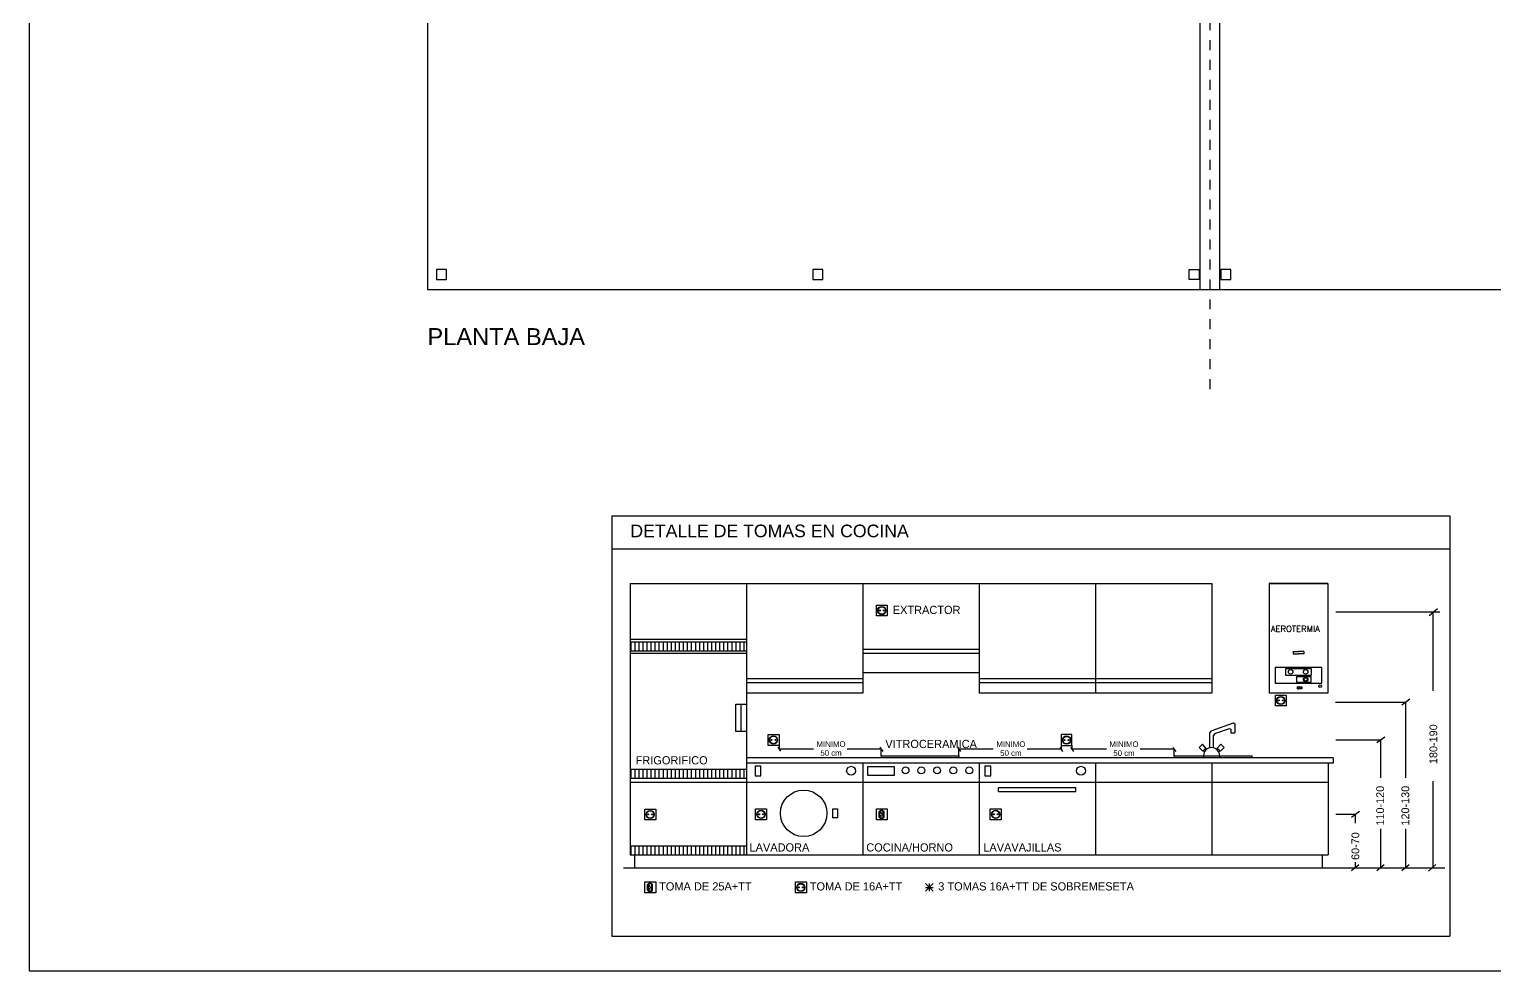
# Model space of a CAD drawing. Header units: millimetres. Extents: x 441156 to 441876, y 4514765 to 4515211.
# Drawn here: x 441397.92 to 441412.62, y 4515133.81 to 4515143.25 of the extents above; entities that cross this region are included whole.
import ezdxf
from ezdxf.enums import TextEntityAlignment as Align

# ---------------------------------------------------------------- set-up
doc = ezdxf.new("R2010")
doc.units = ezdxf.units.MM
doc.linetypes.add('RAYITAS', pattern=[0.375, 0.25, -0.125])
doc.layers.add('01_cartela', color=6, linetype='Continuous', plot=False)
for name, color, linetype in [('01_mono BAJA', 2, 'Continuous'), ('01_proyección', 4, 'RAYITAS'), ('01_textos', 7, 'Continuous'), ('CALEFAC_NOTAS', 7, 'Continuous'), ('CIRCUITOS SUELO RADIANTE', 1, 'Continuous'), ('INGIN ELECTRICIDAD TEXTO', 7, 'Continuous')]:
    doc.layers.add(name, color=color, linetype=linetype)
doc.styles.add('Estilo1', font='swissel.ttf')
doc.styles.add('ROMAND', font='romand', dxfattribs={"width": 0.9})
doc.styles.get("Standard").update_dxf_attribs({"font": 'arial.ttf'})
doc.styles.add('TEXTOINS_100_Century', font='', dxfattribs={"height": 0.13})
doc.styles.get('TEXTOINS_100_Century').set_extended_font_data('Century Gothic')

# ---------------------------------------------------------------- blocks, each defined once
blk = doc.blocks.new('A$C6A825EFA')
at = {"layer": '01_mono BAJA', "color": 254}
for p, q in [((0, 3), (0, 0, 0)), ((7.75, 0, 0), (7.75, 3, 0)), ((7.95, 0, 0), (7.95, 3, 0)), ((0, 0, 0), (15.7, 0, 0))]:
    blk.add_line(p, q, dxfattribs=at)
at = {"layer": '01_mono BAJA', "color": 254, "elevation": 0}
for points in [[(0.19, 0.2), (0.09, 0.2), (0.09, 0.1), (0.19, 0.1)], [(7.64, 0.2), (7.74, 0.2), (7.74, 0.1), (7.64, 0.1)], [(8.06, 0.2), (7.96, 0.2), (7.96, 0.1), (8.06, 0.1)]]:
    blk.add_lwpolyline(points, close=True, dxfattribs=at)
at = {"layer": '01_mono BAJA', "color": 254}
blk.add_lwpolyline([(3.965, 0.2), (3.865, 0.2), (3.865, 0.1), (3.965, 0.1)], close=True, dxfattribs=at)

msp = doc.modelspace()

# ---------------------------------------------------------------- linework, layer by layer
at = {"layer": '01_cartela', "color": 3}
msp.add_lwpolyline([(441397.9221873, 4515155.34750872), (441397.9221873, 4515133.8124847), (441428.56017536, 4515133.8124847), (441428.56017536, 4515155.34750872)], close=True, dxfattribs=at)
at = {"layer": '01_proyección', "color": 10, "ltscale": 0.25}
msp.add_line((441409.76524017, 4515139.64417573, -0.00000136), (441409.76524017, 4515154.74417573, -0.00000085), dxfattribs=at)
at = {"layer": 'CALEFAC_NOTAS', "color": 7}
msp.add_line((441403.76444544, 4515138.37319142), (441412.16907077, 4515138.37319142), dxfattribs=at)
at = {"layer": 'CIRCUITOS SUELO RADIANTE', "color": 7}
for p, q in [((441403.76444544, 4515138.37319142), (441403.76444544, 4515134.15861768)), ((441412.16907077, 4515138.37319142), (441412.16907077, 4515134.15861768)), ((441403.76444544, 4515138.04109142), (441412.16907077, 4515138.04109142)), ((441403.76444544, 4515134.15861768), (441412.16907077, 4515134.15861768))]:
    msp.add_line(p, q, dxfattribs=at)
at = {"layer": 'INGIN ELECTRICIDAD TEXTO', "color": 4, "linetype": 'Continuous'}
for p, q in [((441403.94973263, 4515137.69627182), (441403.94973263, 4515134.97447917)), ((441403.94973263, 4515137.69627182), (441409.78214544, 4515137.69627182)), ((441405.11621519, 4515137.69627182), (441405.11621519, 4515134.97447917)), ((441405.11621519, 4515137.69627182), (441405.11621519, 4515134.97447917)), ((441406.28269776, 4515137.69627182), (441406.28269776, 4515136.59459384)), ((441407.44918032, 4515137.69627182), (441407.44918032, 4515136.59459384)), ((441408.61566288, 4515137.69627182), (441408.61566288, 4515136.59459384)), ((441409.78214544, 4515137.69627182), (441409.78214544, 4515136.59459384)), ((441410.35867678, 4515137.69627182), (441410.35867678, 4515136.59459384)), ((441410.35867678, 4515137.69627182), (441410.94534892, 4515137.69627182)), ((441410.94534892, 4515137.69627182), (441410.35867678, 4515137.69627182)), ((441410.94534892, 4515137.69627182), (441410.94534892, 4515136.59459384)), ((441406.41850884, 4515137.36926086), (441406.41850884, 4515137.47904513)), ((441406.41850884, 4515137.47904513), (441406.52836722, 4515137.47904513)), ((441406.52836722, 4515137.47904513), (441406.52836722, 4515137.36926086)), ((441406.52836722, 4515137.47904513), (441406.52836722, 4515137.36926086)), ((441411.96490918, 4515137.37240562), (441412.04546727, 4515137.44559084)), ((441406.52836722, 4515137.36926086), (441406.41850884, 4515137.36926086)), ((441411.02856189, 4515137.41083032), (441412.07020092, 4515137.41083032)), ((441411.99848123, 4515137.41083032), (441411.99848123, 4515136.61830373)), ((441403.95800256, 4515137.01726011), (441403.95800256, 4515137.10798654)), ((441403.99850542, 4515137.01726011), (441403.99850542, 4515137.10798654)), ((441404.03900829, 4515137.01726011), (441404.03900829, 4515137.10798654)), ((441404.07951116, 4515137.01726011), (441404.07951116, 4515137.10798654)), ((441404.12001402, 4515137.01726011), (441404.12001402, 4515137.10798654)), ((441404.16051689, 4515137.01726011), (441404.16051689, 4515137.10798654)), ((441404.20101976, 4515137.01726011), (441404.20101976, 4515137.10798654)), ((441404.24152262, 4515137.01726011), (441404.24152262, 4515137.10798654)), ((441404.28202549, 4515137.01726011), (441404.28202549, 4515137.10798654)), ((441404.32252836, 4515137.01726011), (441404.32252836, 4515137.10798654)), ((441404.36303122, 4515137.01726011), (441404.36303122, 4515137.10798654)), ((441404.40353409, 4515137.01726011), (441404.40353409, 4515137.10798654)), ((441404.44403696, 4515137.01726011), (441404.44403696, 4515137.10798654)), ((441404.48453982, 4515137.01726011), (441404.48453982, 4515137.10798654)), ((441404.52504269, 4515137.01726011), (441404.52504269, 4515137.10798654)), ((441404.56554556, 4515137.01726011), (441404.56554556, 4515137.10798654)), ((441404.60604842, 4515137.01726011), (441404.60604842, 4515137.10798654)), ((441404.64655129, 4515137.01726011), (441404.64655129, 4515137.10798654)), ((441404.68705416, 4515137.01726011), (441404.68705416, 4515137.10798654)), ((441404.72755702, 4515137.01726011), (441404.72755702, 4515137.10798654)), ((441404.76805989, 4515137.01726011), (441404.76805989, 4515137.10798654)), ((441404.80856276, 4515137.01726011), (441404.80856276, 4515137.10798654)), ((441404.84906562, 4515137.01726011), (441404.84906562, 4515137.10798654)), ((441404.88956849, 4515137.01726011), (441404.88956849, 4515137.10798654)), ((441404.93007136, 4515137.01726011), (441404.93007136, 4515137.10798654)), ((441404.97057422, 4515137.01726011), (441404.97057422, 4515137.10798654)), ((441405.01107709, 4515137.01726011), (441405.01107709, 4515137.10798654)), ((441405.05157996, 4515137.01726011), (441405.05157996, 4515137.10798654)), ((441405.09208283, 4515137.01726011), (441405.09208283, 4515137.10798654)), ((441406.28269776, 4515137.03519645), (441407.44918032, 4515137.03519645)), ((441410.59908937, 4515137.01308139), (441410.65201285, 4515137.01308139)), ((441410.59908937, 4515137.01308139), (441410.59908937, 4515136.99035114)), ((441410.70493634, 4515137.01308139), (441410.65201285, 4515137.01308139)), ((441410.70493634, 4515137.01308139), (441410.70493634, 4515136.99035114)), ((441406.28269776, 4515136.9963137), (441407.44918032, 4515136.9963137)), ((441410.88625187, 4515136.85396988), (441410.41712493, 4515136.85396988)), ((441410.41712493, 4515136.85396988), (441410.41712493, 4515136.69485838)), ((441410.59908937, 4515136.99035114), (441410.65201285, 4515136.99035114)), ((441410.70493634, 4515136.99035114), (441410.65201285, 4515136.99035114)), ((441410.88625187, 4515136.69485838), (441410.88625187, 4515136.85396988)), ((441406.28269776, 4515136.80189994), (441407.44918032, 4515136.80189994)), ((441407.44918032, 4515136.74220908), (441409.78214544, 4515136.74220908)), ((441410.52516629, 4515136.77157282), (441410.52516629, 4515136.84260472)), ((441410.52516629, 4515136.84260472), (441410.78105371, 4515136.84260472)), ((441410.78105371, 4515136.77157282), (441410.52516629, 4515136.77157282)), ((441410.63320766, 4515136.76020773), (441410.63320766, 4515136.70622347)), ((441410.78105371, 4515136.76020773), (441410.63320766, 4515136.76020773)), ((441410.63320766, 4515136.70622347), (441410.78105371, 4515136.70622347)), ((441410.78105371, 4515136.84260472), (441410.78105371, 4515136.77157282)), ((441410.78105371, 4515136.70622347), (441410.78105371, 4515136.76020773)), ((441406.28269776, 4515136.59459384), (441405.11621519, 4515136.59459384)), ((441407.44918032, 4515136.70332632), (441409.78214544, 4515136.70332632)), ((441409.78214544, 4515136.59459384), (441407.44918032, 4515136.59459384)), ((441410.94534892, 4515136.59459384), (441410.35867678, 4515136.59459384)), ((441410.41712493, 4515136.69485838), (441410.88625187, 4515136.69485838)), ((441410.42075525, 4515136.46686773), (441410.42075525, 4515136.576652)), ((441410.42075525, 4515136.576652), (441410.53061363, 4515136.576652)), ((441410.53061363, 4515136.576652), (441410.53061363, 4515136.46686773)), ((441410.53061363, 4515136.576652), (441410.53061363, 4515136.46686773)), ((441410.64279479, 4515136.63708288), (441410.64279479, 4515136.65796421)), ((441410.64279479, 4515136.65796421), (441410.68458552, 4515136.65796421)), ((441410.68458552, 4515136.63708288), (441410.64279479, 4515136.63708288)), ((441410.64332421, 4515136.65733897), (441410.64332421, 4515136.63770845)), ((441410.65324247, 4515136.65733897), (441410.64332421, 4515136.65733897)), ((441410.64332421, 4515136.63770845), (441410.65324247, 4515136.63770845)), ((441410.65324247, 4515136.65733897), (441410.6840561, 4515136.65733897)), ((441410.6840561, 4515136.63770845), (441410.65324247, 4515136.63770845)), ((441410.66270581, 4515136.65733897), (441410.66270581, 4515136.63770845)), ((441410.67779709, 4515136.65733897), (441410.67779709, 4515136.63770845)), ((441410.6840561, 4515136.65733897), (441410.6840561, 4515136.63770845)), ((441410.68458552, 4515136.65796421), (441410.68458552, 4515136.63708288)), ((441405.00842938, 4515136.48416368), (441405.11621519, 4515136.48416368)), ((441410.53061363, 4515136.46686773), (441410.42075525, 4515136.46686773)), ((441411.0248796, 4515136.50588482), (441411.72721498, 4515136.50588482)), ((441411.68990067, 4515136.47876543), (441411.77045872, 4515136.53731362)), ((441411.72721498, 4515136.50630837), (441411.72721498, 4515135.74769358)), ((441409.77687645, 4515136.21820178), (441410.00064441, 4515136.29697596)), ((441410.00064441, 4515136.29697596), (441410.0128699, 4515136.28831885)), ((441410.0128699, 4515136.28831885), (441410.0128699, 4515136.19790084)), ((441405.3323545, 4515136.07094899), (441405.3323545, 4515136.18073326)), ((441405.3323545, 4515136.18073326), (441405.44221288, 4515136.18073326)), ((441405.44221288, 4515136.18073326), (441405.44221288, 4515136.07094899)), ((441405.44221288, 4515136.18073326), (441405.44221288, 4515136.07094899)), ((441408.38068385, 4515136.17933922), (441408.27082547, 4515136.17933922)), ((441408.27082547, 4515136.17933922), (441408.27082547, 4515136.06955495)), ((441408.27082547, 4515136.17933922), (441408.27082547, 4515136.06955495)), ((441408.38068385, 4515136.06955495), (441408.38068385, 4515136.17933922)), ((441409.77687645, 4515136.21820178), (441409.76465096, 4515136.20093706)), ((441409.76465096, 4515136.04757284), (441409.76465096, 4515136.20093706)), ((441409.81223597, 4515136.18942783), (441409.80001048, 4515136.17216311)), ((441409.80001048, 4515136.04672842), (441409.80001048, 4515136.17216311)), ((441409.81223597, 4515136.18942783), (441409.96176166, 4515136.24206612)), ((441409.96176166, 4515136.24206612), (441409.97398715, 4515136.23340901)), ((441409.97398715, 4515136.23340901), (441409.97398715, 4515136.19790084)), ((441409.97398715, 4515136.19790084), (441410.0128699, 4515136.19790084)), ((441411.02856189, 4515136.12652559), (441411.47445886, 4515136.12652559)), ((441411.43714455, 4515136.09898266), (441411.5177026, 4515136.15753084)), ((441411.47445886, 4515136.12652559), (441411.47445886, 4515135.74769358)), ((441405.44221288, 4515136.07094899), (441405.3323545, 4515136.07094899)), ((441405.42865318, 4515136.0527734), (441405.45792728, 4515136.01249437)), ((441405.78691285, 4515136.03411624), (441405.44221288, 4515136.03411624)), ((441406.46744035, 4515136.03341922), (441406.12712791, 4515136.03341922)), ((441406.4534571, 4515136.05207638), (441406.4827312, 4515136.01179735)), ((441407.23246185, 4515136.05207638), (441407.26173595, 4515136.01179735)), ((441407.59072152, 4515136.03341922), (441407.24602155, 4515136.03341922)), ((441408.27124902, 4515136.0327222), (441407.93093658, 4515136.0327222)), ((441408.25726577, 4515136.05137936), (441408.28653987, 4515136.01110033)), ((441408.27082547, 4515136.06955495), (441408.38068385, 4515136.06955495)), ((441408.36712415, 4515136.05137936), (441408.39639825, 4515136.01110033)), ((441408.72538382, 4515136.0327222), (441408.38068385, 4515136.0327222)), ((441409.40591132, 4515136.03202518), (441409.06559888, 4515136.03202518)), ((441409.39192807, 4515136.05068234), (441409.42120217, 4515136.01040331)), ((441409.68885864, 4515136.08263472), (441409.65543743, 4515136.05005064)), ((441409.65543743, 4515136.05005064), (441409.69240496, 4515136.01368661)), ((441409.72478067, 4515136.04525138), (441409.68885864, 4515136.08263472)), ((441409.72478067, 4515136.04525138), (441409.69240496, 4515136.01368661)), ((441409.70926869, 4515136.00547163), (441409.6969445, 4515136.01811244)), ((441409.73105642, 4515136.03203407), (441409.7213916, 4515136.04194719)), ((441409.83044896, 4515136.03158663), (441409.84055001, 4515136.04194719)), ((441409.83716093, 4515136.04525138), (441409.87308297, 4515136.08263472)), ((441409.83716093, 4515136.04525138), (441409.86953665, 4515136.01368661)), ((441409.85201347, 4515136.00479524), (441409.8649971, 4515136.01811244)), ((441409.90650418, 4515136.05005064), (441409.86953665, 4515136.01368661)), ((441409.87308297, 4515136.08263472), (441409.90650418, 4515136.05005064)), ((441406.28269776, 4515135.8947043), (441406.28269776, 4515134.97447917)), ((441406.4670168, 4515135.96587319), (441406.4670168, 4515135.94654797)), ((441406.4670168, 4515135.96587319), (441407.24602155, 4515135.96587319)), ((441407.24602155, 4515135.96587319), (441407.24602155, 4515135.94654797)), ((441407.44918032, 4515135.8947043), (441407.44918032, 4515134.97447917)), ((441408.61566288, 4515135.8947043), (441408.61566288, 4515134.97447917)), ((441409.40548777, 4515135.96587319), (441409.40548777, 4515135.94654797)), ((441409.40548777, 4515135.96587319), (441410.18449252, 4515135.96587319)), ((441409.70060083, 4515135.96928492), (441409.70060083, 4515135.94654797)), ((441409.78214544, 4515135.8947043), (441409.78214544, 4515134.97447917)), ((441409.86034159, 4515135.96928492), (441409.86034159, 4515135.94654797)), ((441410.18449252, 4515135.96587319), (441410.18449252, 4515135.94654797)), ((441410.94862801, 4515135.8947043), (441410.94862801, 4515134.97447917)), ((441410.99983594, 4515135.94654797), (441410.99983594, 4515135.8947043)), ((441410.94862801, 4515135.70029054), (441403.94973263, 4515135.70029054)), ((441412.00152647, 4515135.71222398), (441412.00152647, 4515134.84486999)), ((441404.0953778, 4515135.43363244), (441404.20523618, 4515135.43363244)), ((441404.0953778, 4515135.32384817), (441404.0953778, 4515135.43363244)), ((441404.20523618, 4515135.43363244), (441404.20523618, 4515135.32384817)), ((441404.20523618, 4515135.43363244), (441404.20523618, 4515135.32384817)), ((441405.20737616, 4515135.32537721), (441405.20737616, 4515135.43516148)), ((441405.20737616, 4515135.43516148), (441405.31723454, 4515135.43516148)), ((441405.31723454, 4515135.43516148), (441405.31723454, 4515135.32537721)), ((441405.31723454, 4515135.43516148), (441405.31723454, 4515135.32537721)), ((441406.41850884, 4515135.43518415), (441406.52836722, 4515135.43518415)), ((441406.41850884, 4515135.32539988), (441406.41850884, 4515135.43518415)), ((441406.52836722, 4515135.43518415), (441406.52836722, 4515135.32539988)), ((441406.52836722, 4515135.43518415), (441406.52836722, 4515135.32539988)), ((441407.56121221, 4515135.32539988), (441407.56121221, 4515135.43518415)), ((441407.56121221, 4515135.43518415), (441407.67107058, 4515135.43518415)), ((441407.67107058, 4515135.43518415), (441407.67107058, 4515135.32539988)), ((441407.67107058, 4515135.43518415), (441407.67107058, 4515135.32539988)), ((441411.18369142, 4515135.35258349), (441411.26424948, 4515135.41113168)), ((441404.20523618, 4515135.32384817), (441404.0953778, 4515135.32384817)), ((441405.31723454, 4515135.32537721), (441405.20737616, 4515135.32537721)), ((441406.52836722, 4515135.32539988), (441406.41850884, 4515135.32539988)), ((441407.67107058, 4515135.32539988), (441407.56121221, 4515135.32539988)), ((441411.22100573, 4515135.37970288), (441411.02856189, 4515135.37970288)), ((441411.22100573, 4515135.37970288), (441411.22100573, 4515135.2908856)), ((441411.47376184, 4515135.23539698), (441411.47376184, 4515134.84486999)), ((441411.72651796, 4515135.23539698), (441411.72651796, 4515134.84486999)), ((441403.94973263, 4515134.97447917), (441410.94862801, 4515134.97447917)), ((441403.99169393, 4515134.97447917), (441403.99169393, 4515134.84486999)), ((441410.8908619, 4515134.97447917), (441410.8908619, 4515134.84486999)), ((441403.88153377, 4515134.84486999), (441411.10298571, 4515134.84486999)), ((441411.10298571, 4515134.84486999), (441412.02346738, 4515134.84486999)), ((441411.18438843, 4515134.81824118), (441411.25762304, 4515134.87678937)), ((441411.22100573, 4515134.90095604), (441411.22100573, 4515134.84486999)), ((441411.43714455, 4515134.81824118), (441411.51037916, 4515134.87678937)), ((441411.68990067, 4515134.81824118), (441411.76313528, 4515134.87678937)), ((441411.95174769, 4515134.84486999), (441412.11937875, 4515134.84486999)), ((441411.9575857, 4515134.81092267), (441412.03082032, 4515134.87678937)), ((441404.0953778, 4515134.70218361), (441404.20523618, 4515134.70218361)), ((441404.0953778, 4515134.59239934), (441404.0953778, 4515134.70218361)), ((441404.20523618, 4515134.70218361), (441404.20523618, 4515134.59239934)), ((441404.20523618, 4515134.70218361), (441404.20523618, 4515134.59239934)), ((441405.60670414, 4515134.59239934), (441405.60670414, 4515134.70218361)), ((441405.60670414, 4515134.70218361), (441405.71656252, 4515134.70218361)), ((441405.71656252, 4515134.70218361), (441405.71656252, 4515134.59239934)), ((441405.71656252, 4515134.70218361), (441405.71656252, 4515134.59239934)), ((441404.20523618, 4515134.59239934), (441404.0953778, 4515134.59239934)), ((441405.71656252, 4515134.59239934), (441405.60670414, 4515134.59239934))]:
    msp.add_line(p, q, dxfattribs=at)
at = {"layer": 'INGIN ELECTRICIDAD TEXTO', "color": 4}
for p, q in [((441405.11621519, 4515137.13390837), (441403.94973263, 4515137.13390837)), ((441405.11621519, 4515137.10798654), (441403.94973263, 4515137.10798654)), ((441405.11621519, 4515137.01726011), (441403.94973263, 4515137.01726011)), ((441405.11621519, 4515136.99133828), (441403.94973263, 4515136.99133828)), ((441405.11621519, 4515136.74220908), (441406.28269776, 4515136.74220908)), ((441405.11621519, 4515136.70332632), (441406.28269776, 4515136.70332632)), ((441405.00842938, 4515136.21196099), (441405.00842938, 4515136.48416368)), ((441405.05860584, 4515136.48416368), (441405.05860584, 4515136.21196099)), ((441405.11621519, 4515136.21196099), (441405.00842938, 4515136.21196099)), ((441405.44221288, 4515136.07094899), (441405.44221288, 4515136.03411624)), ((441406.4670168, 4515135.96587319), (441406.4670168, 4515136.03341922)), ((441407.24602155, 4515135.96587319), (441407.24602155, 4515136.03341922)), ((441408.27082547, 4515136.06955495), (441408.27082547, 4515136.0327222)), ((441408.38068385, 4515136.06955495), (441408.38068385, 4515136.0327222)), ((441409.40548777, 4515135.96447915), (441409.40548777, 4515136.03202518)), ((441405.11621519, 4515135.82989972), (441403.94973263, 4515135.82989972)), ((441403.95800256, 4515135.73917329), (441403.95800256, 4515135.82989972)), ((441403.99850542, 4515135.73917329), (441403.99850542, 4515135.82989972)), ((441404.03900829, 4515135.73917329), (441404.03900829, 4515135.82989972)), ((441404.07951116, 4515135.73917329), (441404.07951116, 4515135.82989972)), ((441404.12001402, 4515135.73917329), (441404.12001402, 4515135.82989972)), ((441404.16051689, 4515135.73917329), (441404.16051689, 4515135.82989972)), ((441404.20101976, 4515135.73917329), (441404.20101976, 4515135.82989972)), ((441404.24152262, 4515135.73917329), (441404.24152262, 4515135.82989972)), ((441404.28202549, 4515135.73917329), (441404.28202549, 4515135.82989972)), ((441404.32252836, 4515135.73917329), (441404.32252836, 4515135.82989972)), ((441404.36303122, 4515135.73917329), (441404.36303122, 4515135.82989972)), ((441404.40353409, 4515135.73917329), (441404.40353409, 4515135.82989972)), ((441404.44403696, 4515135.73917329), (441404.44403696, 4515135.82989972)), ((441404.48453982, 4515135.73917329), (441404.48453982, 4515135.82989972)), ((441404.52504269, 4515135.73917329), (441404.52504269, 4515135.82989972)), ((441404.56554556, 4515135.73917329), (441404.56554556, 4515135.82989972)), ((441404.60604842, 4515135.73917329), (441404.60604842, 4515135.82989972)), ((441404.64655129, 4515135.73917329), (441404.64655129, 4515135.82989972)), ((441404.68705416, 4515135.73917329), (441404.68705416, 4515135.82989972)), ((441404.72755702, 4515135.73917329), (441404.72755702, 4515135.82989972)), ((441404.76805989, 4515135.73917329), (441404.76805989, 4515135.82989972)), ((441404.80856276, 4515135.73917329), (441404.80856276, 4515135.82989972)), ((441404.84906562, 4515135.73917329), (441404.84906562, 4515135.82989972)), ((441404.88956849, 4515135.73917329), (441404.88956849, 4515135.82989972)), ((441404.93007136, 4515135.73917329), (441404.93007136, 4515135.82989972)), ((441404.97057422, 4515135.73917329), (441404.97057422, 4515135.82989972)), ((441405.01107709, 4515135.73917329), (441405.01107709, 4515135.82989972)), ((441405.05157996, 4515135.73917329), (441405.05157996, 4515135.82989972)), ((441405.09208283, 4515135.73917329), (441405.09208283, 4515135.82989972)), ((441410.99983594, 4515135.94654797), (441405.11621519, 4515135.94654797)), ((441410.99983594, 4515135.8947043), (441405.11621519, 4515135.8947043)), ((441405.20130766, 4515135.86158334), (441405.20130766, 4515135.76524638)), ((441405.25983746, 4515135.86158334), (441405.20130766, 4515135.86158334)), ((441405.25983746, 4515135.76524638), (441405.25983746, 4515135.86158334)), ((441406.33234753, 4515135.76942022), (441406.33234753, 4515135.85887596)), ((441406.33234753, 4515135.85887596), (441406.59745295, 4515135.85887596)), ((441406.59745295, 4515135.85887596), (441406.59745295, 4515135.76942022)), ((441407.50759237, 4515135.86158334), (441407.50759237, 4515135.76524638)), ((441407.56612218, 4515135.86158334), (441407.50759237, 4515135.86158334)), ((441407.56612218, 4515135.76524638), (441407.56612218, 4515135.86158334)), ((441405.11621519, 4515135.73917329), (441403.94973263, 4515135.73917329)), ((441405.20130766, 4515135.76524638), (441405.25983746, 4515135.76524638)), ((441406.59745295, 4515135.76942022), (441406.33234753, 4515135.76942022)), ((441407.50759237, 4515135.76524638), (441407.56612218, 4515135.76524638)), ((441407.6419539, 4515135.64899906), (441408.41960894, 4515135.64899906)), ((441407.6419539, 4515135.61011631), (441407.6419539, 4515135.64899906)), ((441407.6419539, 4515135.61011631), (441408.41960894, 4515135.61011631)), ((441408.41960894, 4515135.61011631), (441408.41960894, 4515135.64899906)), ((441405.98209869, 4515135.34557713), (441405.98209869, 4515135.43566424)), ((441405.98209869, 4515135.43566424), (441406.0271727, 4515135.43566424)), ((441406.0271727, 4515135.43566424), (441406.0271727, 4515135.34557713)), ((441406.44527597, 4515135.40965153), (441406.47143044, 4515135.42839367)), ((441406.44527597, 4515135.35248853), (441406.44527597, 4515135.40965153)), ((441406.47143044, 4515135.4190226), (441406.45464704, 4515135.40965153)), ((441406.45464704, 4515135.35248853), (441406.45464704, 4515135.40965153)), ((441406.47143044, 4515135.42839367), (441406.49758492, 4515135.40965153)), ((441406.48821384, 4515135.40965153), (441406.47143044, 4515135.4190226)), ((441406.48821384, 4515135.35248853), (441406.48821384, 4515135.40965153)), ((441406.49758492, 4515135.35248853), (441406.49758492, 4515135.40965153)), ((441406.0271727, 4515135.34557713), (441405.98209869, 4515135.34557713)), ((441406.44527597, 4515135.35248853), (441406.47143044, 4515135.33374639)), ((441406.45464704, 4515135.35248853), (441406.47143044, 4515135.34311746)), ((441406.47143044, 4515135.33374639), (441406.49758492, 4515135.35248853)), ((441406.47143044, 4515135.34311746), (441406.48821384, 4515135.35248853)), ((441403.94973263, 4515135.06520559), (441405.11621519, 4515135.06520559)), ((441403.95800256, 4515134.97447917), (441403.95800256, 4515135.06520559)), ((441403.99850542, 4515134.97447917), (441403.99850542, 4515135.06520559)), ((441404.03900829, 4515134.97447917), (441404.03900829, 4515135.06520559)), ((441404.07951116, 4515134.97447917), (441404.07951116, 4515135.06520559)), ((441404.12001402, 4515134.97447917), (441404.12001402, 4515135.06520559)), ((441404.16051689, 4515134.97447917), (441404.16051689, 4515135.06520559)), ((441404.20101976, 4515134.97447917), (441404.20101976, 4515135.06520559)), ((441404.24152262, 4515134.97447917), (441404.24152262, 4515135.06520559)), ((441404.28202549, 4515134.97447917), (441404.28202549, 4515135.06520559)), ((441404.32252836, 4515134.97447917), (441404.32252836, 4515135.06520559)), ((441404.36303122, 4515134.97447917), (441404.36303122, 4515135.06520559)), ((441404.40353409, 4515134.97447917), (441404.40353409, 4515135.06520559)), ((441404.44403696, 4515134.97447917), (441404.44403696, 4515135.06520559)), ((441404.48453982, 4515134.97447917), (441404.48453982, 4515135.06520559)), ((441404.52504269, 4515134.97447917), (441404.52504269, 4515135.06520559)), ((441404.56554556, 4515134.97447917), (441404.56554556, 4515135.06520559)), ((441404.60604842, 4515134.97447917), (441404.60604842, 4515135.06520559)), ((441404.64655129, 4515134.97447917), (441404.64655129, 4515135.06520559)), ((441404.68705416, 4515134.97447917), (441404.68705416, 4515135.06520559)), ((441404.72755702, 4515134.97447917), (441404.72755702, 4515135.06520559)), ((441404.76805989, 4515134.97447917), (441404.76805989, 4515135.06520559)), ((441404.80856276, 4515134.97447917), (441404.80856276, 4515135.06520559)), ((441404.84906562, 4515134.97447917), (441404.84906562, 4515135.06520559)), ((441404.88956849, 4515134.97447917), (441404.88956849, 4515135.06520559)), ((441404.93007136, 4515134.97447917), (441404.93007136, 4515135.06520559)), ((441404.97057422, 4515134.97447917), (441404.97057422, 4515135.06520559)), ((441405.01107709, 4515134.97447917), (441405.01107709, 4515135.06520559)), ((441405.05157996, 4515134.97447917), (441405.05157996, 4515135.06520559)), ((441405.09208283, 4515134.97447917), (441405.09208283, 4515135.06520559)), ((441404.12214493, 4515134.676651), (441404.1482994, 4515134.69539314)), ((441404.12214493, 4515134.619488), (441404.12214493, 4515134.676651)), ((441404.1482994, 4515134.68602207), (441404.131516, 4515134.676651)), ((441404.131516, 4515134.619488), (441404.131516, 4515134.676651)), ((441404.1482994, 4515134.69539314), (441404.17445387, 4515134.676651)), ((441404.1650828, 4515134.676651), (441404.1482994, 4515134.68602207)), ((441404.1650828, 4515134.619488), (441404.1650828, 4515134.676651)), ((441404.17445387, 4515134.619488), (441404.17445387, 4515134.676651)), ((441406.98837078, 4515134.68571597), (441406.91146991, 4515134.60886698)), ((441406.98837078, 4515134.60886698), (441406.91146991, 4515134.68571597)), ((441406.91146991, 4515134.64729148), (441406.98837078, 4515134.64729148)), ((441406.94992035, 4515134.60886698), (441406.94992035, 4515134.68571597)), ((441404.12214493, 4515134.619488), (441404.1482994, 4515134.60074585)), ((441404.131516, 4515134.619488), (441404.1482994, 4515134.61011693)), ((441404.1482994, 4515134.61011693), (441404.1650828, 4515134.619488)), ((441404.1482994, 4515134.60074585), (441404.17445387, 4515134.619488))]:
    msp.add_line(p, q, dxfattribs=at)
at = {"layer": 'INGIN ELECTRICIDAD TEXTO', "color": 4, "linetype": 'Continuous'}
for centre, radius in [((441406.47274476, 4515137.42400219), 0.04159736), ((441406.47274476, 4515137.42400219), 0.03781578), ((441406.45201177, 4515137.42454229), 0.00545397), ((441406.4940852, 4515137.42454229), 0.00545397), ((441410.57350057, 4515136.80850944), 0.02274559), ((441410.72418993, 4515136.80850944), 0.02274559), ((441410.72511124, 4515136.7327553), 0.02274559), ((441410.72511124, 4515136.7327553), 0.01634581), ((441410.47499117, 4515136.52160906), 0.04159736), ((441410.47499117, 4515136.52160906), 0.03781578), ((441410.87038654, 4515136.66524624), 0.01394786), ((441410.45425818, 4515136.52214917), 0.00545397), ((441410.49633161, 4515136.52214917), 0.00545397), ((441405.38659042, 4515136.12569032), 0.04159736), ((441405.38659042, 4515136.12569032), 0.03781578), ((441405.36585742, 4515136.12623042), 0.00545397), ((441405.40793085, 4515136.12623042), 0.00545397), ((441408.32644793, 4515136.12429628), 0.04159736), ((441408.32644793, 4515136.12429628), 0.03781578), ((441408.30510752, 4515136.12483638), 0.00545397), ((441408.34718092, 4515136.12483638), 0.00545397), ((441405.68911796, 4515135.39062068), 0.23288218), ((441404.14961372, 4515135.3785895), 0.04159736), ((441404.14961372, 4515135.3785895), 0.03781578), ((441404.12888073, 4515135.3791296), 0.00545397), ((441404.17095415, 4515135.3791296), 0.00545397), ((441405.26161208, 4515135.38011854), 0.04159736), ((441405.26161208, 4515135.38011854), 0.03781578), ((441405.24087909, 4515135.38065864), 0.00545397), ((441405.28295251, 4515135.38065864), 0.00545397), ((441406.46336383, 4515135.39665775), 0.00545397), ((441406.47982823, 4515135.38082014), 0.00545397), ((441407.61544812, 4515135.3801412), 0.04159736), ((441407.61544812, 4515135.3801412), 0.03781578), ((441407.59471513, 4515135.38068131), 0.00545397), ((441407.63678856, 4515135.38068131), 0.00545397), ((441406.46287862, 4515135.36505084), 0.00545397), ((441404.14023279, 4515134.66365721), 0.00545397), ((441404.15669719, 4515134.6478196), 0.00545397), ((441405.66094005, 4515134.64714067), 0.04159736), ((441405.66094005, 4515134.64714067), 0.03781578), ((441405.64020706, 4515134.64768077), 0.00545397), ((441405.68228049, 4515134.64768077), 0.00545397), ((441404.13974758, 4515134.63205031), 0.00545397)]:
    msp.add_circle(centre, radius, dxfattribs=at)
at = {"layer": 'INGIN ELECTRICIDAD TEXTO', "color": 4}
for centre, radius in [((441406.16532749, 4515135.81685546), 0.04475801), ((441406.7110696, 4515135.82102931), 0.03442925), ((441406.86944431, 4515135.82102931), 0.03442925), ((441407.02781894, 4515135.82102931), 0.03442925), ((441407.18963653, 4515135.82102931), 0.03442925), ((441407.35145412, 4515135.82102931), 0.03442925), ((441408.47161221, 4515135.81685546), 0.04475801)]:
    msp.add_circle(centre, radius, dxfattribs=at)
at = {"layer": 'INGIN ELECTRICIDAD TEXTO', "color": 4, "linetype": 'Continuous'}
msp.add_arc((441409.78047121, 4515135.96928492), 0.07987038, 0, 180, dxfattribs=at)

# ---------------------------------------------------------------- block references
at = {"layer": '01_mono BAJA'}
msp.add_blockref('A$C6A825EFA', (441401.91524044, 4515140.64417545), dxfattribs=at)

# ---------------------------------------------------------------- texts
at = {"layer": '01_textos', "color": 5, "style": 'Estilo1'}
msp.add_text('PLANTA BAJA', height=0.1697265748, dxfattribs=at).set_placement((441401.91524018, 4515140.08570042, -0.00000053))
at = {"layer": '01_textos', "color": 1, "style": 'Estilo1'}
msp.add_text('DETALLE DE TOMAS EN COCINA', height=0.1266796486, dxfattribs=at).set_placement((441403.95106361, 4515138.15878543))
at = {"layer": 'INGIN ELECTRICIDAD TEXTO', "color": 4, "linetype": 'Continuous'}
for s, height, style, p in [('EXTRACTOR', 0.08240254, 'TEXTOINS_100_Century', (441406.5828796, 4515137.38887862)), ('AEROTERMIA', 0.061754962, 'ROMAND', (441410.37449898, 4515137.20937085)), ('VITROCERAMICA', 0.0824025396, 'TEXTOINS_100_Century', (441406.50858876, 4515136.04475763)), ('FRIGORIFICO', 0.0824025396, 'TEXTOINS_100_Century', (441404.004245, 4515135.88095862)), ('LAVADORA', 0.08240254, 'TEXTOINS_100_Century', (441405.14608858, 4515135.00743945)), ('COCINA/HORNO', 0.0824025396, 'TEXTOINS_100_Century', (441406.31722465, 4515135.00743945)), ('LAVAVAJILLAS', 0.0824025396, 'TEXTOINS_100_Century', (441407.49110253, 4515135.00743945)), ('TOMA DE 25A+TT ', 0.0824025396, 'TEXTOINS_100_Century', (441404.23976308, 4515134.61668811)), ('TOMA DE 16A+TT ', 0.0824025396, 'TEXTOINS_100_Century', (441405.75108941, 4515134.61668811)), ('3 TOMAS 16A+TT DE SOBREMESETA', 0.0824025396, 'TEXTOINS_100_Century', (441407.03937643, 4515134.61668811))]:
    msp.add_text(s, height=height, dxfattribs=dict(at, style=style)).set_placement(p)
for s, p in [('180-190', (441412.04432399, 4515135.88436422)), ('110-120', (441411.51037916, 4515135.26773828)), ('120-130', (441411.76313528, 4515135.26773828)), ('60-70', (441411.26203427, 4515134.92257394))]:
    msp.add_text(s, height=0.077765504, rotation=90, dxfattribs=at).set_placement(p)
for s, p in [('MINIMO', (441405.96380539, 4515136.05642462)), ('50 cm', (441405.96380539, 4515135.96741278)), ('MINIMO', (441407.76761406, 4515136.0557276)), ('50 cm', (441407.76761406, 4515135.96671576)), ('MINIMO', (441408.90227636, 4515136.05503058)), ('50 cm', (441408.90227636, 4515135.96601874))]:
    msp.add_text(s, height=0.056226422, dxfattribs=at).set_placement(p, align=Align.CENTER)

doc.saveas('drawing.dxf')
